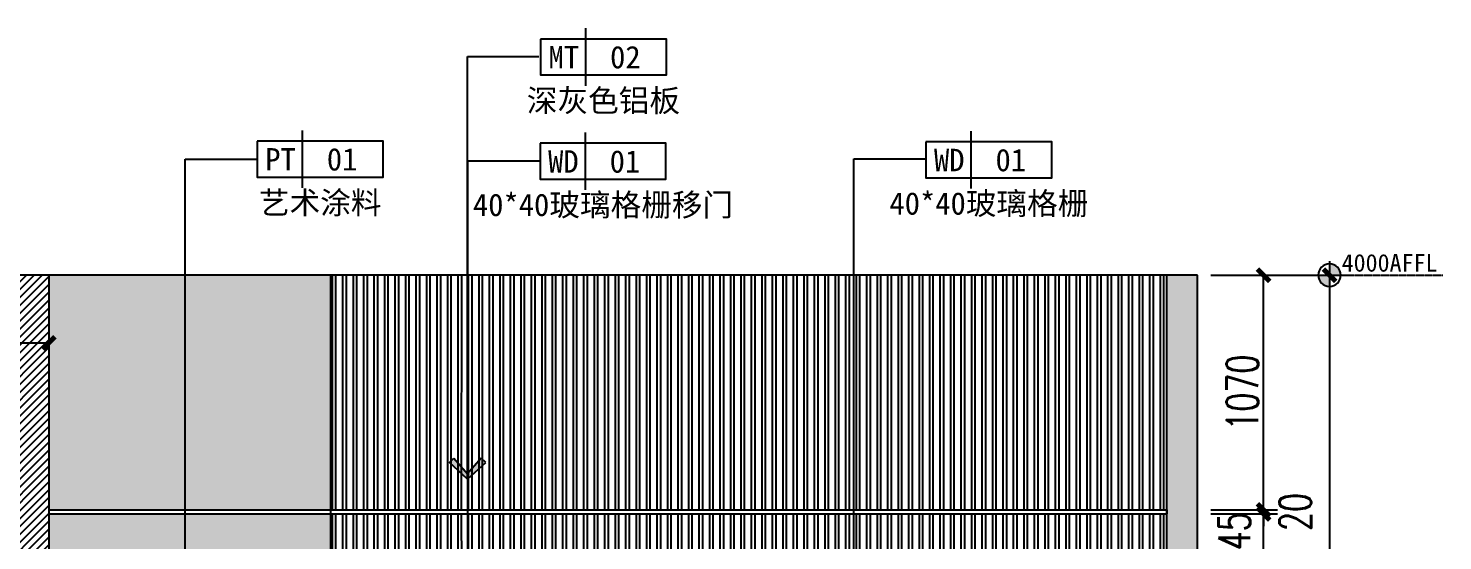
# Model space of a CAD drawing. Header units: millimetres. Extents: x 5625199 to 7433318, y -3316392 to -2552493.
# Drawn here: x 6050886 to 6057313, y -2673731 to -2671400 of the extents above; entities that cross this region are included whole.
import ezdxf
from ezdxf.enums import TextEntityAlignment as Align

# ---------------------------------------------------------------- set-up
doc = ezdxf.new("R2010")
doc.units = ezdxf.units.MM
doc.header["$PDMODE"] = 35
doc.header["$PDSIZE"] = -10
doc.linetypes.add('M-CENTER', pattern=[11.25, 7.5, -1.25, 1.25, -1.25])
for name, color, linetype in [('155', 155, 'Continuous'), ('DIM', 7, 'Continuous'), ('PL-文字标注', 2, 'Continuous')]:
    doc.layers.add(name, color=color, linetype=linetype)
doc.styles.add('03.YBC-宋体2.5', font='', dxfattribs={"width": 0.8, "height": 2.5})
doc.styles.add('dop-S', font='')
doc.styles.add('标注-尺寸', font='simplex.shx', dxfattribs={"width": 0.7})
doc.styles.get('03.YBC-宋体2.5').set_extended_font_data('SimSun')
doc.styles.get('dop-S').set_extended_font_data('SimSun')
doc.dimstyles.new('90', dxfattribs={"dimscale": 0.9, "dimtxt": 150, "dimasz": 50, "dimexe": 120, "dimexo": 150, "dimgap": 30, "dimtad": 1, "dimdec": 0, "dimrnd": 5, "dimdsep": 46, "dimtxsty": '标注-尺寸', "dimblk": 'ARCHTICK', "dimcen": 0.2, "dimclrd": 8, "dimclre": 8, "dimclrt": 2, "dimadec": 0, "dimazin": 0, "dimtfac": 1, "dimtdec": 0, "dimtmove": 2, "dimatfit": 3, "dimldrblk": 'ccccc', "dimfxl": 300, "dimfxlon": 1, "dimtolj": 1, "dimtzin": 0, "dimarcsym": 0})
doc.dimstyles.new('副本 100', dxfattribs={"dimscale": 0.8, "dimtxt": 180, "dimasz": 70, "dimexe": 80, "dimexo": 100, "dimgap": 30, "dimtad": 1, "dimdec": 0, "dimrnd": 5, "dimdsep": 46, "dimtxsty": '标注-尺寸', "dimblk": 'ARCHTICK', "dimcen": 0.2, "dimdle": 5, "dimclrd": 8, "dimclre": 8, "dimclrt": 2, "dimadec": 0, "dimazin": 0, "dimtfac": 1, "dimtdec": 0, "dimtmove": 2, "dimatfit": 3, "dimldrblk": 'ccccc', "dimfxl": 300, "dimfxlon": 1, "dimtolj": 1, "dimtzin": 0, "dimarcsym": 0})

# ---------------------------------------------------------------- blocks, each defined once
blk = doc.blocks.new('子标高')
h = blk.add_hatch(color=256)
edge = h.paths.add_edge_path()
edge.add_arc((-600.2409431565975, 0.2411642588631366), 50.95940477876863, 89.72884797535391, 180.2711520246482, ccw=False)
edge.add_line((-599.9997788977342, 51.19999838216973), (-599.9997788977342, -3.638e-12))
edge.add_line((-599.9997788977342, 0), (-651.1997772799077, 0))
edge = h.paths.add_edge_path()
edge.add_arc((-599.7586146388712, -0.2411642588667746), 50.95940477876958, -90.27115202464557, 0.271152024646824, ccw=False)
edge.add_line((-599.9997788977342, -51.19999838217336), (-599.9997788977342, 0))
edge.add_line((-599.9997788977342, 0), (-548.7997805155609, 0))
at = {"linetype": 'M-CENTER', "ltscale": 0.5}
blk.add_line((-709.9997754219294, -3.63798e-11), (-1113.972843062991, 9.8225428e-09), dxfattribs=at)
for p, q in [((-200, 0), (-709.9997754219294, 0)), ((-599.9997788977342, 63.99999797771307), (-599.9997788977342, -63.9999979777167))]:
    blk.add_line(p, q)
at = {"color": 5}
blk.add_circle((-599.9997788977342, 0), 51.19999838217196, dxfattribs=at)
at = {"style": 'dop-S'}
blk.add_attdef('标高', (-1232.206651260485, 15.99306680168956), '', height=99.99999684017963, dxfattribs=at)
blk = doc.blocks.new('_ArchTick')
at = {"color": 0, "linetype": 'ByBlock', "const_width": 0.4}
blk.add_lwpolyline([(-0.5, -0.5), (0.5, 0.5)], dxfattribs=at)
blk = doc.blocks.new('*D443')
at = {"layer": '155', "color": 8, "lineweight": -2, "ltscale": 500, "transparency": 16777216}
for p, q in [((6056259.183954844, -2673609.141349505), (6056563.183954844, -2673609.141349505)), ((6056499.183954843, -2673856.718903087), (6056499.183954843, -2673605.141349505)), ((6056259.183954844, -2673852.718903087), (6056563.183954844, -2673852.718903087))]:
    blk.add_line(p, q, dxfattribs=at)
at = {"layer": 'Defpoints', "color": 0, "transparency": 16777216}
for p in [(6055959.184007511, -2673609.141349505), (6056499.183954843, -2673609.141349505), (6055959.184007511, -2673852.718903087)]:
    blk.add_point(p, dxfattribs=at)
at = {"layer": '155', "color": 8, "linetype": 'ByBlock', "lineweight": -2, "transparency": 16777216, "xscale": 56, "yscale": 56, "zscale": 56}
for p, rotation in [((6056499.183954843, -2673609.141349505), 90), ((6056499.183954843, -2673852.718903087), 270)]:
    blk.add_blockref('_ArchTick', p, dxfattribs=dict(at, rotation=rotation))
at = {"layer": '155', "color": 2, "ltscale": 500, "transparency": 16777216, "insert": (6056366.586436876, -2673730.930126296), "char_height": 144, "attachment_point": 5, "rotation": 90, "style": '标注-尺寸'}
blk.add_mtext('\\A1;245', dxfattribs=at)
blk = doc.blocks.new('ccccc')
h = blk.add_hatch(color=44)
h.dxf.hatch_style = 1
h.paths.add_polyline_path([(-1.713128774543291, -1.115298350458032), (-1.349075249163432, -1.474599215202033), (1e-16, 1e-16), (-1.349075249163432, 1.474599215202033), (-1.713128774543291, 1.115298350458032), (-0.4242640688316899, -1e-16)])
at = {"color": 44}
for p, q in [((-1.349075249163432, 1.474599215202033), (-1.713128774543291, 1.115298350458032)), ((0, 0), (-1.349075249163432, 1.474599215202033)), ((-0.4242640688316898, 0), (-5.066636229632421, 0)), ((-1.713128774543291, 1.115298350458032), (-0.4242640688316898, 0)), ((-1.713128774543291, -1.115298350458032), (-0.4242640688316898, 0)), ((0, 0), (-1.349075249163432, -1.474599215202033)), ((-1.349075249163432, -1.474599215202033), (-1.713128774543291, -1.115298350458032))]:
    blk.add_line(p, q, dxfattribs=at)
blk = doc.blocks.new('*D444')
at = {"layer": '155', "color": 8, "lineweight": -2, "ltscale": 500, "transparency": 16777216}
for p, q in [((6056499.183954843, -2673591.015193764), (6056499.183954843, -2673535.015193765)), ((6056259.183954844, -2673591.015193764), (6056563.183954844, -2673591.015193764)), ((6056259.183954844, -2673609.141349505), (6056563.183954844, -2673609.141349505)), ((6056499.183954843, -2673613.141349505), (6056499.183954843, -2673587.015193765)), ((6056499.183954843, -2673609.141349505), (6056499.183954843, -2673665.141349506))]:
    blk.add_line(p, q, dxfattribs=at)
at = {"layer": 'Defpoints', "color": 0, "transparency": 16777216}
for p in [(6055959.184007511, -2673591.015193764), (6055959.184007511, -2673609.141349505), (6056499.183954843, -2673591.015193764)]:
    blk.add_point(p, dxfattribs=at)
at = {"layer": '155', "color": 8, "linetype": 'ByBlock', "lineweight": -2, "transparency": 16777216, "xscale": 56, "yscale": 56, "zscale": 56}
for p, rotation in [((6056499.183954843, -2673591.015193764), 270), ((6056499.183954843, -2673609.141349505), 90)]:
    blk.add_blockref('_ArchTick', p, dxfattribs=dict(at, rotation=rotation))
at = {"layer": '155', "color": 2, "ltscale": 500, "transparency": 16777216, "insert": (6056643.170466525, -2673600.078271635), "char_height": 144, "attachment_point": 5, "rotation": 90, "style": '标注-尺寸'}
blk.add_mtext('\\A1;20', dxfattribs=at)
blk = doc.blocks.new('*D445')
at = {"layer": '155', "color": 8, "lineweight": -2, "ltscale": 500, "transparency": 16777216}
for p, q in [((6056259.183954844, -2672522.718903087), (6056563.183954844, -2672522.718903087)), ((6056499.183954843, -2673595.015193765), (6056499.183954843, -2672518.718903087)), ((6056259.183954844, -2673591.015193764), (6056563.183954844, -2673591.015193764))]:
    blk.add_line(p, q, dxfattribs=at)
at = {"layer": 'Defpoints', "color": 0, "transparency": 16777216}
for p in [(6055876.47264262, -2672522.718903087), (6056499.183954843, -2672522.718903087), (6055959.184007511, -2673591.015193764)]:
    blk.add_point(p, dxfattribs=at)
at = {"layer": '155', "color": 8, "linetype": 'ByBlock', "lineweight": -2, "transparency": 16777216, "xscale": 56, "yscale": 56, "zscale": 56}
for p, rotation in [((6056499.183954843, -2672522.718903087), 90), ((6056499.183954843, -2673591.015193764), 270)]:
    blk.add_blockref('_ArchTick', p, dxfattribs=dict(at, rotation=rotation))
at = {"layer": '155', "color": 2, "ltscale": 500, "transparency": 16777216, "insert": (6056403.183954844, -2673056.867048426), "char_height": 144, "attachment_point": 5, "rotation": 90, "style": '标注-尺寸'}
blk.add_mtext('\\A1;1070', dxfattribs=at)
blk = doc.blocks.new('*D446')
at = {"layer": '155', "color": 8, "lineweight": -2, "ltscale": 500, "transparency": 16777216}
for p, q in [((6056559.183733742, -2672522.718903087), (6056863.183733741, -2672522.718903087)), ((6056799.183733742, -2672518.718903087), (6056799.183733742, -2676526.718903087)), ((6056559.183733742, -2676522.718903087), (6056863.183733741, -2676522.718903087))]:
    blk.add_line(p, q, dxfattribs=at)
at = {"layer": 'Defpoints', "color": 0, "transparency": 16777216}
for p in [(6055876.47264262, -2672522.718903087), (6056059.18400751, -2676522.718903087), (6056799.183733742, -2676522.718903087)]:
    blk.add_point(p, dxfattribs=at)
at = {"layer": '155', "color": 8, "linetype": 'ByBlock', "lineweight": -2, "transparency": 16777216, "xscale": 56, "yscale": 56, "zscale": 56}
for p, rotation in [((6056799.183733742, -2672522.718903087), 90), ((6056799.183733742, -2676522.718903087), 270)]:
    blk.add_blockref('_ArchTick', p, dxfattribs=dict(at, rotation=rotation))
at = {"layer": '155', "color": 2, "ltscale": 500, "transparency": 16777216, "insert": (6056703.183733742, -2674522.718903087), "char_height": 144, "attachment_point": 5, "rotation": 90, "style": '标注-尺寸'}
blk.add_mtext('\\A1;4000', dxfattribs=at)
blk = doc.blocks.new('*U604')
at = {"color": 50}
blk.add_line((-9.000000000004574, 3.200000000014711), (-9.000000000004574, -3.200000000014711), dxfattribs=at)
at = {"color": 150}
blk.add_lwpolyline([(-14.00000000000457, 2.000000000014665), (-13.99999999999542, -2.000000000014665), (4.5759e-12, -2.000000000014665), (-4.5759e-12, 2.000000000014665)], close=True, dxfattribs=at)
at = {"color": 50, "style": '03.YBC-宋体2.5', "flags": 8}
for tag, p in [('PT', (-11.41203370425435, -0.0169426641272139)), ('01', (-4.560573803961943, -0.0169426641272139)), ('材料名称', (-7.000000000004575, -4.854991556547588))]:
    blk.add_attdef(tag, text='', height=2.5, dxfattribs=at).set_placement(p, align=Align.MIDDLE_CENTER)
blk = doc.blocks.new('*U611')
at = {"color": 50}
blk.add_line((-9.000000000004574, 3.200000000014711), (-9.000000000004574, -3.200000000014711), dxfattribs=at)
at = {"color": 150}
blk.add_lwpolyline([(-14.00000000000457, 2.000000000014665), (-13.99999999999542, -2.000000000014665), (4.5759e-12, -2.000000000014665), (-4.5759e-12, 2.000000000014665)], close=True, dxfattribs=at)
at = {"color": 50, "style": '03.YBC-宋体2.5', "flags": 8}
for tag, p in [('PT', (-11.41203370425435, -0.0169426641272139)), ('01', (-4.560573803961943, -0.0169426641272139)), ('材料名称', (-7.000000000004575, -4.854991556547588))]:
    blk.add_attdef(tag, text='', height=2.5, dxfattribs=at).set_placement(p, align=Align.MIDDLE_CENTER)
blk = doc.blocks.new('*U613')
at = {"color": 50}
blk.add_line((-9.000000000004574, 3.200000000014711), (-9.000000000004574, -3.200000000014711), dxfattribs=at)
at = {"color": 150}
blk.add_lwpolyline([(-14.00000000000457, 2.000000000014665), (-13.99999999999542, -2.000000000014665), (4.5759e-12, -2.000000000014665), (-4.5759e-12, 2.000000000014665)], close=True, dxfattribs=at)
at = {"color": 50, "style": '03.YBC-宋体2.5', "flags": 8}
for tag, p in [('PT', (-11.41203370425435, -0.0169426641272139)), ('01', (-4.560573803961943, -0.0169426641272139)), ('材料名称', (-7.000000000004575, -4.854991556547588))]:
    blk.add_attdef(tag, text='', height=2.5, dxfattribs=at).set_placement(p, align=Align.MIDDLE_CENTER)
blk = doc.blocks.new('*U612')
at = {"color": 50}
blk.add_line((-9.000000000004574, 3.200000000014711), (-9.000000000004574, -3.200000000014711), dxfattribs=at)
at = {"color": 150}
blk.add_lwpolyline([(-14.00000000000457, 2.000000000014665), (-13.99999999999542, -2.000000000014665), (4.5759e-12, -2.000000000014665), (-4.5759e-12, 2.000000000014665)], close=True, dxfattribs=at)
at = {"color": 50, "style": '03.YBC-宋体2.5', "flags": 8}
for tag, p in [('PT', (-11.41203370425435, -0.0169426641272139)), ('01', (-4.560573803961943, -0.0169426641272139)), ('材料名称', (-7.000000000004575, -4.854991556547588))]:
    blk.add_attdef(tag, text='', height=2.5, dxfattribs=at).set_placement(p, align=Align.MIDDLE_CENTER)
blk = doc.blocks.new('*D698')
at = {"color": 8, "lineweight": -2, "ltscale": 500, "transparency": 16777216}
for p, q in [((6050229.074348517, -2672602.718903087), (6050229.074348517, -2672894.614665117)), ((6050979.074348516, -2672602.718903087), (6050979.074348516, -2672894.614665117)), ((6050225.074348517, -2672830.614665117), (6050983.074348517, -2672830.614665117))]:
    blk.add_line(p, q, dxfattribs=at)
at = {"layer": 'Defpoints', "color": 0, "transparency": 16777216}
for p in [(6050229.074348517, -2672522.718903087), (6050979.074348516, -2672522.718903087), (6050979.074348516, -2672830.614665117)]:
    blk.add_point(p, dxfattribs=at)
at = {"color": 8, "linetype": 'ByBlock', "lineweight": -2, "transparency": 16777216, "xscale": 56, "yscale": 56, "zscale": 56, "rotation": 180}
blk.add_blockref('_ArchTick', (6050229.074348517, -2672830.614665117), dxfattribs=at)
at = {"color": 8, "linetype": 'ByBlock', "lineweight": -2, "transparency": 16777216, "xscale": 56, "yscale": 56, "zscale": 56}
blk.add_blockref('_ArchTick', (6050979.074348516, -2672830.614665117), dxfattribs=at)
at = {"color": 2, "ltscale": 500, "transparency": 16777216, "insert": (6050604.074348517, -2672734.614665117), "char_height": 144, "attachment_point": 5, "style": '标注-尺寸'}
blk.add_mtext('\\A1;750', dxfattribs=at)

msp = doc.modelspace()

# ---------------------------------------------------------------- hatches: boundary and pattern name
at = {"layer": '155', "ltscale": 500}
h = msp.add_hatch(dxfattribs=at)
h.set_pattern_fill('钢筋混凝土', color=250, scale=3)
h.set_pattern_definition([(45, (315708.3204928829, -417409.755274), (-5.303300858899105, 5.303300858899106), []), (50, (315708.3204928829, -417409.755274), (21.5178054780226, -1.882564049477853), [2.249999999999998, -24.74999999999999]), (355, (315708.3204928829, -417409.755274), (-4.162540008389999, 22.56576401100035), [1.799999999999999, -19.8]), (100.4514, (315710.1136432828, -417409.9121542), (17.35528145142065, 20.68318626182861), [1.912205699999999, -21.03426335999999]), (46.1842, (315708.3204928829, -417403.755274), (32.01723145876933, -4.965570429870542), [3.375, -37.125]), (96.6356, (315710.9885952329, -417404.1690732099), (28.0398811664611, 29.22353612701325), [2.86830864, -31.55139]), (351.1842000000001, (315708.3204928829, -417403.755274), (28.03985835400882, 29.22355802775974), [2.7, -29.7]), (21, (315711.3204928829, -417405.255274), (17.90721156355385, -12.07856671996016), [2.25, -24.75]), (326, (315711.3204928829, -417405.255274), (7.29945995764747, 21.75450135140559), [1.799999999999999, -19.79999999999998]), (71.4514, (315712.8127598729, -417406.26182218), (25.2066788574447, 9.675914901298572), [1.912205699999999, -21.03426336]), (37.5, (315708.3204928829, -417409.755274), (0.3647956595187187, 9.986815614939346), [0, -19.56, 0, -20.1, 0, -19.875]), (7.499999999999999, (315708.3204928829, -417409.755274), (7.892086123264458, 11.83235135647081), [0, -11.45999999999999, 0, -19.10999999999999, 0, -7.574999999999996]), (327.5, (315701.6304928829, -417409.755274), (16.01467308517227, -0.6766461520313927), [0, -7.499999999999999, 0, -23.39999999999999, 0, -31.04999999999999]), (317.5, (315698.6304928829, -417409.755274), (17.49558508027159, 3.003149469969531), [0, -9.75, 0, -15.54, 0, -22.05])])
h.paths.add_polyline_path([(6038139.009041728, -2672522.718903087), (6037999.008628244, -2672522.718903087), (6037999.008628244, -2676572.718903087), (6038139.009041728, -2676572.718903087), (6038139.009041728, -2676522.718903087)])
h.paths.add_polyline_path([(6056059.18400751, -2676522.718903087), (6056059.18400751, -2676572.718903087), (6056199.183954844, -2676572.718903087), (6056199.183954844, -2672522.718903087), (6056059.18400751, -2672522.718903087)])
h = msp.add_hatch(dxfattribs=at)
h.set_pattern_fill('ANSI31', color=250, scale=8)
h.set_pattern_definition([(45, (273402.824621, -417409.755274), (-17.9605122421383, 17.96051224213831), [])])
h.paths.add_polyline_path([(6048279.074348516, -2676522.718903087), (6048429.074348517, -2676522.718903087), (6049029.074348517, -2672522.718903087), (6048279.074348516, -2672522.718903087)])
h.paths.add_polyline_path([(6050829.074348516, -2676522.718903087), (6050979.074348516, -2676522.718903087), (6050979.074348516, -2672522.718903087), (6050229.074348517, -2672522.718903087)])
h = msp.add_hatch(dxfattribs=at)
h.set_pattern_fill('CONC', color=250, scale=8)
h.set_pattern_definition([(0, (273595.864621, -417279.7072739999), (0, 203.2), [0, -203.2]), (0, (273597.896621, -417350.827274), (0, 203.2), [0, -203.2]), (0, (273603.992621, -417241.099274), (0, 203.2), [0, -203.2]), (338.1986, (273498.328621, -417304.091274), (609.6000554757884, -203.1999818137321), [21.8852496, -1072.3802784]), (216.8699, (273518.648621, -417312.219274), (609.5999833019285, 406.400025047106), [10.16, -1005.84]), (130.6013, (273510.520621, -417318.315274), (1016.000085595377, -1219.199800489247), [18.734024, -1854.6773168]), (206.5651, (273443.464621, -417342.699274), (-203.1998288935924, -203.2002660693446), [4.543755199999999, -449.8252624]), (326.3099, (273439.400621, -417344.731274), (406.3999101390997, -203.2002711718613), [7.3265792, -725.3215872]), (108.4349, (273445.496621, -417348.7952739999), (-203.1996755348543, 406.4000883092897), [6.4257936, -636.149096]), (225, (273573.512621, -417363.0192740001), (-2.84e-14, -203.2000628800271), [8.6209632, -278.7471184]), (0, (273567.416621, -417369.115274), (203.2, 203.2), [12.192, -191.008]), (135, (273579.608621, -417369.115274), (-203.2000651427688, 1.42e-14), [8.62096, -278.7471184]), (251.5651, (273549.128621, -417232.971274), (203.1996750288869, 406.4000918510402), [6.425792, -636.149096]), (0, (273547.096621, -417239.0672739999), (203.2, 203.2), [10.16, -193.04]), (143.1301, (273557.256621, -417239.0672739999), (-609.5999833019285, 406.4000250471062), [10.16, -1005.84]), (213.6901, (273441.432621, -417230.9392739999), (406.3999074765397, 203.2002693968192), [7.326576, -725.3215872]), (341.5650999999999, (273435.336621, -417235.003274), (-406.4000918510401, 203.1996750288873), [12.851584, -629.7233023999999]), (126.8699, (273447.528621, -417239.0672739999), (406.400025047106, -609.5999833019285), [10.16, -1005.84]), (0, (273500.360621, -417239.0672739999), (0, 203.2), [0, -203.2]), (0, (273445.496621, -417291.899274), (0, 203.2), [0, -203.2]), (0, (273502.392621, -417367.083274), (0, 203.2), [0, -203.2]), (0, (273557.256621, -417304.091274), (0, 203.2), [0, -203.2]), (0, (273498.328621, -417269.547274), (0, 203.2), [0, -203.2]), (0, (273453.624621, -417263.451274), (0, 203.2), [0, -203.2]), (0, (273471.912621, -417275.6432739999), (0, 203.2), [0, -203.2]), (0, (273463.784621, -417324.4112739999), (0, 203.2), [0, -203.2]), (0, (273415.016621, -417316.283274), (0, 203.2), [0, -203.2]), (0, (273417.048621, -417269.547274), (0, 203.2), [0, -203.2]), (0, (273410.952621, -417224.843274), (0, 203.2), [0, -203.2]), (0, (273473.944621, -417216.7152740001), (0, 203.2), [0, -203.2]), (0, (273518.648621, -417208.587274), (0, 203.2), [0, -203.2]), (0, (273589.768621, -417216.7152740001), (0, 203.2), [0, -203.2]), (0, (273541.0006209999, -417279.7072739999), (0, 203.2), [0, -203.2]), (0, (273520.680621, -417243.131274), (0, 203.2), [0, -203.2]), (0, (273536.936621, -417340.667274), (0, 203.2), [0, -203.2]), (0, (273475.976621, -417350.827274), (0, 203.2), [0, -203.2]), (0, (273536.936621, -417395.531274), (0, 203.2), [0, -203.2]), (0, (273469.880621, -417383.3392739999), (0, 203.2), [0, -203.2]), (0, (273404.856621, -417389.435274), (0, 203.2), [0, -203.2]), (0, (273429.2406210001, -417399.595274), (0, 203.2), [0, -203.2]), (0, (273431.272621, -417371.1472739999), (0, 203.2), [0, -203.2]), (0, (273567.416621, -417403.659274), (0, 203.2), [0, -203.2]), (0, (273591.800621, -417320.347274), (0, 203.2), [0, -203.2]), (0, (273581.640621, -417259.387274), (0, 203.2), [0, -203.2]), (0, (273488.168621, -417405.691274), (0, 203.2), [0, -203.2])])
h.paths.add_polyline_path([(6052259.184007513, -2673870.845058827), (6050979.074348516, -2673870.845058827), (6050979.074348516, -2675322.718903087), (6051579.074348516, -2675322.718903087), (6051579.074348516, -2676522.718903087), (6052259.184007513, -2676522.718903087)])
h.paths.add_polyline_path([(6050979.074348516, -2673852.718903087), (6052259.184007513, -2673852.718903087), (6052259.184007513, -2673609.141349505), (6050979.074348516, -2673609.141349505)])
h.paths.add_polyline_path([(6050979.074348516, -2673591.015193764), (6052259.184007513, -2673591.015193764), (6052259.184007513, -2672522.718903087), (6050979.074348516, -2672522.718903087)])
h = msp.add_hatch(dxfattribs=at)
h.set_pattern_fill('ANSI32', color=250, scale=5, angle=45)
h.set_pattern_definition([(90, (273402.824621, -417409.755274), (-47.625, 2.9e-15), []), (90, (273418.699627857, -417393.8802671429), (-47.625, 2.9e-15), [])])
h.paths.add_polyline_path([(6056059.18400751, -2672522.718903087), (6052259.184007513, -2672522.718903087), (6052259.184007513, -2673591.015193764), (6056059.18400751, -2673591.015193764)])
h.paths.add_polyline_path([(6056059.18400751, -2673609.141349505), (6052259.184007513, -2673609.141349505), (6052259.184007513, -2673852.718903087), (6056059.18400751, -2673852.718903087)])

# ---------------------------------------------------------------- linework, layer by layer
at = {"layer": '155', "color": 0, "ltscale": 500}
for p, q in [((6056199.183954844, -2672522.718903087), (6037999.008628244, -2672522.718903087)), ((6056059.18400751, -2676572.718903087), (6056059.18400751, -2672522.718903087)), ((6056199.183954844, -2676572.718903087), (6056199.183954844, -2672522.718903087))]:
    msp.add_line(p, q, dxfattribs=at)
at = {"layer": '155', "color": 5, "ltscale": 500}
for p, q in [((6050979.074348516, -2672522.718903087), (6050979.074348516, -2676522.718903087)), ((6052259.184007513, -2672522.718903087), (6052259.184007513, -2676522.718903087))]:
    msp.add_line(p, q, dxfattribs=at)
at = {"layer": '155', "ltscale": 500}
for p, q in [((6050979.074348516, -2673591.015193764), (6056059.18400751, -2673591.015193764)), ((6050979.074348516, -2673609.141349505), (6056059.18400751, -2673609.141349505)), ((6056059.18400751, -2673591.015193764), (6056059.18400751, -2673609.141349505)), ((6056059.18400751, -2673609.141349505), (6056059.18400751, -2673591.015193764))]:
    msp.add_line(p, q, dxfattribs=at)

# ---------------------------------------------------------------- block references
ref = msp.add_blockref('*U611', (6053785.372743351, -2671530.291712212), dxfattribs=dict(xscale=40.82399999999999, yscale=40.82399999999999, zscale=40.82399999999999))
ref.add_attrib('材料名称', '深灰色铝板', dxfattribs={"color": 50, "height": 102.06, "style": '03.YBC-宋体2.5'}).set_placement((6053499.604743351, -2671728.491887517), align=Align.MIDDLE_CENTER)
ref.add_attrib('01', '02', dxfattribs={"color": 50, "height": 102.06, "style": '03.YBC-宋体2.5'}).set_placement((6053599.191878378, -2671530.983379532), align=Align.MIDDLE_CENTER)
ref.add_attrib('PT', 'MT', dxfattribs={"color": 50, "height": 102.06, "style": '03.YBC-宋体2.5'}).set_placement((6053319.487879409, -2671530.983379532), align=Align.MIDDLE_CENTER)
ref = msp.add_blockref('*U604', (6052498.288813211, -2671994.985266664), dxfattribs=dict(xscale=40.82399999999999, yscale=40.82399999999999, zscale=40.82399999999999))
ref.add_attrib('材料名称', '艺术涂料', dxfattribs={"color": 50, "height": 102.06, "style": '03.YBC-宋体2.5'}).set_placement((6052212.520813212, -2672193.185441968), align=Align.MIDDLE_CENTER)
ref.add_attrib('01', '01', dxfattribs={"color": 50, "height": 102.06, "style": '03.YBC-宋体2.5'}).set_placement((6052312.107948238, -2671995.676933984), align=Align.MIDDLE_CENTER)
ref.add_attrib('PT', 'PT', dxfattribs={"color": 50, "height": 102.06, "style": '03.YBC-宋体2.5'}).set_placement((6052032.40394927, -2671995.676933984), align=Align.MIDDLE_CENTER)
ref = msp.add_blockref('*U612', (6053783.430718545, -2672004.749392346), dxfattribs=dict(xscale=40.82399999999999, yscale=40.82399999999999, zscale=40.82399999999999))
ref.add_attrib('材料名称', '40*40玻璃格栅移门', dxfattribs={"color": 50, "height": 102.06, "style": '03.YBC-宋体2.5'}).set_placement((6053497.662718545, -2672202.94956765), align=Align.MIDDLE_CENTER)
ref.add_attrib('01', '01', dxfattribs={"color": 50, "height": 102.06, "style": '03.YBC-宋体2.5'}).set_placement((6053597.249853571, -2672005.441059666), align=Align.MIDDLE_CENTER)
ref.add_attrib('PT', 'WD', dxfattribs={"color": 50, "height": 102.06, "style": '03.YBC-宋体2.5'}).set_placement((6053317.545854603, -2672005.441059666), align=Align.MIDDLE_CENTER)
ref = msp.add_blockref('*U613', (6055536.785038734, -2671998.378235003), dxfattribs=dict(xscale=40.82399999999999, yscale=40.82399999999999, zscale=40.82399999999999))
ref.add_attrib('材料名称', '40*40玻璃格栅', dxfattribs={"color": 50, "height": 102.06, "style": '03.YBC-宋体2.5'}).set_placement((6055251.017038734, -2672196.578410308), align=Align.MIDDLE_CENTER)
ref.add_attrib('01', '01', dxfattribs={"color": 50, "height": 102.06, "style": '03.YBC-宋体2.5'}).set_placement((6055350.604173761, -2671999.069902323), align=Align.MIDDLE_CENTER)
ref.add_attrib('PT', 'WD', dxfattribs={"color": 50, "height": 102.06, "style": '03.YBC-宋体2.5'}).set_placement((6055070.900174792, -2671999.069902323), align=Align.MIDDLE_CENTER)
at = {"layer": 'PL-文字标注', "color": 4, "linetype": 'M-CENTER'}
ref = msp.add_blockref('子标高', (6056199.183954844, -2672522.718903087), dxfattribs=dict(at, xscale=-1))
ref.add_attrib('标高', '4000AFFL', (6056853.981929129, -2672506.725836285), dxfattribs={"layer": '0', "height": 80, "style": 'dop-S'})

# ---------------------------------------------------------------- dimensions: what is measured, and where the dimension line sits
at = {"ltscale": 500}
dim = msp.add_linear_dim(base=(6050979.074348516, -2672830.614665117), p1=(6050229.074348517, -2672522.718903087), p2=(6050979.074348516, -2672522.718903087), dimstyle='副本 100', dxfattribs=at)
dim.commit()
dim.dimension.update_dxf_attribs({"geometry": '*D698', "text_midpoint": (6050604.074348517, -2672734.614665117)})
at = {"layer": '155', "ltscale": 500}
for base, p1, p2, picture, middle in [((6056499.183954843, -2672522.718903087), (6055959.184007511, -2673591.015193764), (6055876.47264262, -2672522.718903087), '*D445', (6056403.183954844, -2673056.867048426)), ((6056799.183733742, -2676522.718903087), (6055876.47264262, -2672522.718903087), (6056059.18400751, -2676522.718903087), '*D446', (6056703.183733742, -2674522.718903087))]:
    dim = msp.add_linear_dim(base=base, p1=p1, p2=p2, angle=90, dimstyle='副本 100', dxfattribs=at)
    dim.commit()
    dim.dimension.update_dxf_attribs({"geometry": picture, "text_midpoint": middle})
for base, p1, p2, picture, middle in [((6056499.183954843, -2673591.015193764), (6055959.184007511, -2673609.141349505), (6055959.184007511, -2673591.015193764), '*D444', (6056643.170466525, -2673600.078271635)), ((6056499.183954843, -2673609.141349505), (6055959.184007511, -2673852.718903087), (6055959.184007511, -2673609.141349505), '*D443', (6056366.586436876, -2673730.930126296))]:
    dim = msp.add_linear_dim(base=base, p1=p1, p2=p2, angle=90, dimstyle='副本 100', dxfattribs=at)
    dim.commit()
    dim.dimension.update_dxf_attribs({"geometry": picture, "text_midpoint": middle, "dimtype": 160})

# ---------------------------------------------------------------- leaders
for points in [[(6052882.03863264, -2673450.93102626), (6052882.03863264, -2671528.209169355), (6053206.682367004, -2671528.209169355)], [(6054637.074803321, -2673992.363064062), (6054637.074803321, -2671992.933242651), (6054962.554238612, -2671992.933242651)]]:
    msp.add_leader(points, dimstyle='副本 100', override={"dimgap": 30, "dimtad": 0}, dxfattribs=at)
at = {"layer": 'DIM'}
for points in [[(6051599.538884996, -2674656.004246302), (6051599.538884996, -2671994.985266664), (6051926.752813211, -2671994.985266664)], [(6052882.885960861, -2674521.863861833), (6052882.885960861, -2672002.183141166), (6053210.099889075, -2672002.183141166)]]:
    msp.add_leader(points, dimstyle='90', dxfattribs=at)

doc.saveas('drawing.dxf')
